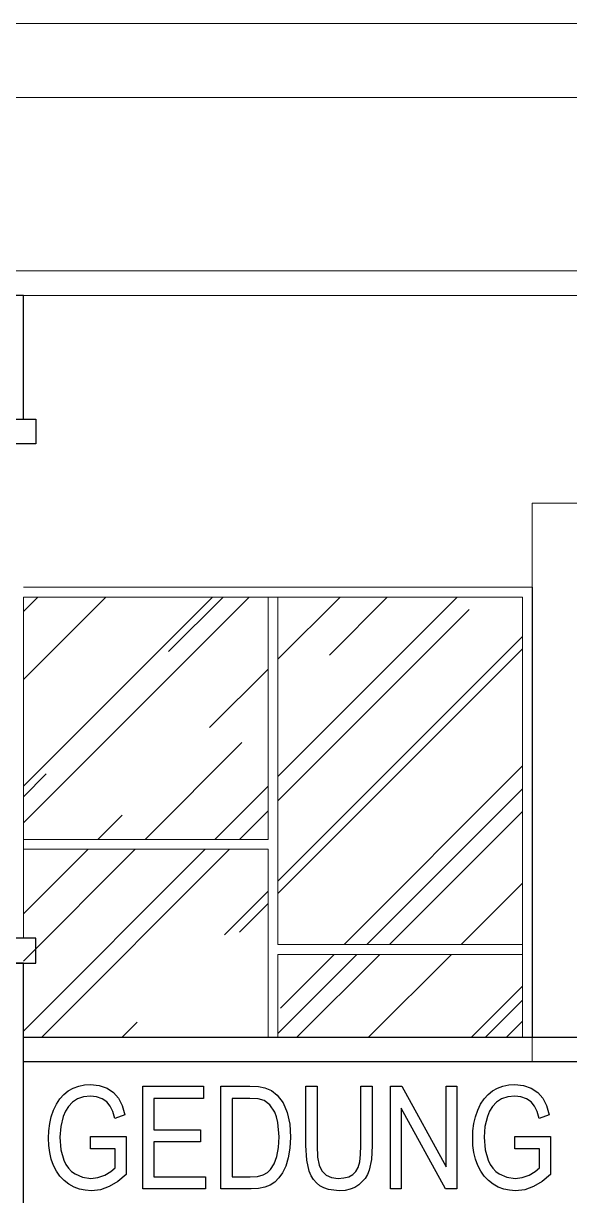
# Model space of a CAD drawing. Header units: inches. Extents: x 249 to 1192, y -18 to 440.
# Drawn here: x 614.909 to 617.118, y 263.608 to 268.348 of the extents above; entities that cross this region are included whole.
import ezdxf

# ---------------------------------------------------------------- set-up
doc = ezdxf.new("R2010")
doc.units = ezdxf.units.IN
doc.header["$MEASUREMENT"] = 0
for name, color, linetype, lineweight in [('BALOK', 3, 'Continuous', 20), ('KACA', 141, 'Continuous', 30), ('KUSEN', 16, 'Continuous', 15)]:
    doc.layers.add(name, color=color, linetype=linetype, lineweight=lineweight)
doc.layers.add('KOLOM', color=5, linetype='Continuous')

# ---------------------------------------------------------------- blocks, each defined once
blk = doc.blocks.new('tampak depan')
at = {"layer": 'KACA'}
h = blk.add_hatch(dxfattribs=at)
h.set_pattern_fill('AR-RROOF', color=256, scale=0.5, angle=45, style=0)
h.set_pattern_definition([(45, (665.3602, 397.03154), (0.424264, 1.131371), [7.5, -1, 2.5, -0.5]), (45, (665.6537, 397.67855), (-0.8237794, 0.1166726), [1.5, -0.165, 3, -0.375]), (45, (665.23648, 397.50884), (1.6015969, 2.0753584), [4, -0.7, 2, -0.5])])
h.paths.add_polyline_path([(701.5886, 340.8569), (700.5987, 340.8569), (700.5987, 339.8769), (701.5886, 339.8769)])
h.paths.add_polyline_path([(702.6184, 339.4519), (702.6184, 340.8569), (701.6286, 340.8569), (701.6286, 339.4519)])
h.paths.add_polyline_path([(700.5987, 339.0769), (701.5886, 339.0769), (701.5886, 339.8369), (700.5987, 339.8369)])
h.paths.add_polyline_path([(701.6286, 339.0769), (702.6184, 339.0769), (702.6184, 339.4119), (701.6286, 339.4119)])
for p, q in [((700.8454, 338.884), (700.8701, 338.8856)), ((700.8701, 338.8856), (700.9052, 338.8819)), ((702.562, 338.884), (702.5867, 338.8856)), ((702.5867, 338.8856), (702.6218, 338.8819)), ((700.7458, 338.8279), (700.7619, 338.8457)), ((700.7619, 338.8457), (700.7803, 338.8601)), ((700.7803, 338.8601), (700.8005, 338.8712)), ((700.8005, 338.8712), (700.8222, 338.8792)), ((700.8222, 338.8792), (700.8454, 338.884)), ((700.8703, 338.8386), (700.8415, 338.8357)), ((700.8949, 338.8358), (700.8703, 338.8386)), ((700.9052, 338.8819), (700.9368, 338.871)), ((700.9368, 338.871), (700.9634, 338.8535)), ((700.9634, 338.8535), (700.9836, 338.8304)), ((701.0818, 338.4634), (701.0818, 338.8785)), ((701.0818, 338.8785), (701.3278, 338.8785)), ((701.3278, 338.8785), (701.3278, 338.8295)), ((701.3979, 338.4634), (701.3979, 338.8785)), ((701.3979, 338.8785), (701.5151, 338.8785)), ((701.5151, 338.8785), (701.5501, 338.877)), ((701.5501, 338.877), (701.5757, 338.8726)), ((701.5757, 338.8726), (701.6028, 338.861)), ((701.6028, 338.861), (701.6256, 338.8428)), ((701.6256, 338.8428), (701.6491, 338.8112)), ((701.7419, 338.6387), (701.7419, 338.8785)), ((701.7419, 338.8785), (701.7869, 338.8785)), ((701.7869, 338.8785), (701.7869, 338.6389)), ((701.9644, 338.8785), (702.0095, 338.8785)), ((701.9644, 338.6389), (701.9644, 338.8785)), ((702.0095, 338.8785), (702.0095, 338.6387)), ((702.084, 338.8785), (702.1302, 338.8785)), ((702.084, 338.8542), (702.084, 338.8785)), ((702.084, 338.4634), (702.084, 338.8542)), ((702.1302, 338.8785), (702.3089, 338.5526)), ((702.3089, 338.5526), (702.3089, 338.8785)), ((702.3089, 338.8785), (702.352, 338.8785)), ((702.352, 338.8785), (702.352, 338.4881)), ((702.4624, 338.8279), (702.4785, 338.8457)), ((702.4785, 338.8457), (702.4969, 338.8601)), ((702.4969, 338.8601), (702.5171, 338.8712)), ((702.5171, 338.8712), (702.5388, 338.8792)), ((702.5388, 338.8792), (702.562, 338.884)), ((702.5869, 338.8386), (702.5581, 338.8357)), ((702.6115, 338.8358), (702.5869, 338.8386)), ((702.6218, 338.8819), (702.6534, 338.871)), ((702.6534, 338.871), (702.68, 338.8535)), ((702.68, 338.8535), (702.7002, 338.8304)), ((700.7205, 338.7821), (700.732, 338.8067)), ((700.732, 338.8067), (700.7458, 338.8279)), ((700.7806, 338.797), (700.7683, 338.7773)), ((700.7966, 338.8138), (700.7806, 338.797)), ((700.8169, 338.8271), (700.7966, 338.8138)), ((700.8415, 338.8357), (700.8169, 338.8271)), ((700.9172, 338.8277), (700.8949, 338.8358)), ((700.9359, 338.815), (700.9172, 338.8277)), ((700.9497, 338.7986), (700.9359, 338.815)), ((700.9601, 338.7771), (700.9497, 338.7986)), ((700.9836, 338.8304), (700.9985, 338.8003)), ((700.9985, 338.8003), (701.0093, 338.7624)), ((701.3278, 338.8295), (701.1268, 338.8295)), ((701.1268, 338.8295), (701.1268, 338.7024)), ((701.5144, 338.8295), (701.4429, 338.8295)), ((701.4429, 338.8295), (701.4429, 338.5124)), ((701.549, 338.8274), (701.5144, 338.8295)), ((701.5727, 338.821), (701.549, 338.8274)), ((701.5958, 338.8034), (701.5727, 338.821)), ((701.6152, 338.7742), (701.5958, 338.8034)), ((701.6491, 338.8112), (701.6658, 338.7719)), ((702.4371, 338.7821), (702.4486, 338.8067)), ((702.4486, 338.8067), (702.4624, 338.8279)), ((702.4972, 338.797), (702.4849, 338.7773)), ((702.5132, 338.8138), (702.4972, 338.797)), ((702.5335, 338.8271), (702.5132, 338.8138)), ((702.5581, 338.8357), (702.5335, 338.8271)), ((702.6338, 338.8277), (702.6115, 338.8358)), ((702.6525, 338.815), (702.6338, 338.8277)), ((702.6663, 338.7986), (702.6525, 338.815)), ((702.6767, 338.7771), (702.6663, 338.7986)), ((702.7002, 338.8304), (702.7151, 338.8003)), ((702.7151, 338.8003), (702.726, 338.7624)), ((700.7049, 338.7275), (700.7114, 338.7553)), ((700.7114, 338.7553), (700.7205, 338.7821)), ((700.7591, 338.7559), (700.7494, 338.7158)), ((700.7683, 338.7773), (700.7591, 338.7559)), ((700.9687, 338.7488), (700.9601, 338.7771)), ((701.0093, 338.7624), (700.9687, 338.7488)), ((701.6229, 338.7548), (701.6152, 338.7742)), ((701.6284, 338.7316), (701.6229, 338.7548)), ((701.6658, 338.7719), (701.6759, 338.7256)), ((702.3059, 338.4634), (702.1271, 338.7896)), ((702.1271, 338.7896), (702.1271, 338.4634)), ((702.4215, 338.7275), (702.428, 338.7553)), ((702.428, 338.7553), (702.4371, 338.7821)), ((702.4758, 338.7559), (702.466, 338.7158)), ((702.4849, 338.7773), (702.4758, 338.7559)), ((702.6853, 338.7488), (702.6767, 338.7771)), ((702.726, 338.7624), (702.6853, 338.7488)), ((700.6997, 338.669), (700.701, 338.6988)), ((700.701, 338.6988), (700.7049, 338.7275)), ((700.7494, 338.7158), (700.7461, 338.6724)), ((701.1268, 338.7024), (701.315, 338.7024)), ((701.315, 338.7024), (701.315, 338.6537)), ((701.6328, 338.6741), (701.6284, 338.7316)), ((701.6759, 338.7256), (701.6792, 338.6732)), ((702.4163, 338.669), (702.4176, 338.6988)), ((702.4176, 338.6988), (702.4215, 338.7275)), ((702.466, 338.7158), (702.4628, 338.6724)), ((700.701, 338.6391), (700.6997, 338.669)), ((700.7461, 338.6724), (700.7501, 338.6214)), ((700.8703, 338.6749), (701.0145, 338.6752)), ((700.8703, 338.6262), (700.8703, 338.6749)), ((701.0145, 338.6752), (701.0145, 338.5212)), ((701.315, 338.6537), (701.1268, 338.6537)), ((701.1268, 338.6537), (701.1268, 338.5124)), ((701.6305, 338.6306), (701.6328, 338.6741)), ((701.6792, 338.6732), (701.6769, 338.6286)), ((702.4176, 338.6391), (702.4163, 338.669)), ((702.4628, 338.6724), (702.4667, 338.6214)), ((702.5869, 338.6749), (702.7311, 338.6752)), ((702.5869, 338.6262), (702.5869, 338.6749)), ((702.7311, 338.6752), (702.7311, 338.5212)), ((700.705, 338.6107), (700.701, 338.6391)), ((700.7115, 338.5837), (700.705, 338.6107)), ((700.7501, 338.6214), (700.7618, 338.5795)), ((700.9704, 338.6262), (700.8703, 338.6262)), ((700.9704, 338.5489), (700.9704, 338.6262)), ((701.6238, 338.5941), (701.6305, 338.6306)), ((701.6769, 338.6286), (701.6701, 338.5894)), ((701.7451, 338.5797), (701.7419, 338.6387)), ((701.7869, 338.6389), (701.7889, 338.592)), ((701.9592, 338.5735), (701.9631, 338.603)), ((701.9631, 338.603), (701.9644, 338.6389)), ((702.0095, 338.6387), (702.0066, 338.5825)), ((702.4216, 338.6107), (702.4176, 338.6391)), ((702.4281, 338.5837), (702.4216, 338.6107)), ((702.4667, 338.6214), (702.4784, 338.5795)), ((702.687, 338.6262), (702.5869, 338.6262)), ((702.687, 338.5489), (702.687, 338.6262)), ((700.7206, 338.5582), (700.7115, 338.5837)), ((700.7323, 338.5349), (700.7206, 338.5582)), ((700.7618, 338.5795), (700.7705, 338.562)), ((700.7705, 338.562), (700.7811, 338.5469)), ((701.5989, 338.5415), (701.6131, 338.5644)), ((701.6131, 338.5644), (701.6238, 338.5941)), ((701.6598, 338.556), (701.6469, 338.5289)), ((701.6701, 338.5894), (701.6598, 338.556)), ((701.7549, 338.5346), (701.7451, 338.5797)), ((701.7889, 338.592), (701.7951, 338.5592)), ((701.7951, 338.5592), (701.8063, 338.5365)), ((701.9526, 338.5502), (701.9592, 338.5735)), ((702.0066, 338.5825), (701.9979, 338.5393)), ((702.4372, 338.5582), (702.4281, 338.5837)), ((702.4489, 338.5349), (702.4372, 338.5582)), ((702.4784, 338.5795), (702.4871, 338.562)), ((702.4871, 338.562), (702.4977, 338.5469)), ((700.7465, 338.5145), (700.7323, 338.5349)), ((700.7632, 338.4971), (700.7465, 338.5145)), ((700.7811, 338.5469), (700.7933, 338.5342)), ((700.7933, 338.5342), (700.8074, 338.524)), ((700.8074, 338.524), (700.8383, 338.5104)), ((700.8383, 338.5104), (700.871, 338.5059)), ((700.871, 338.5059), (700.8999, 338.5093)), ((700.8999, 338.5093), (700.9281, 338.5196)), ((700.9281, 338.5196), (700.9526, 338.5338)), ((700.9526, 338.5338), (700.9704, 338.5489)), ((701.0145, 338.5212), (700.9807, 338.4929)), ((701.1268, 338.5124), (701.3357, 338.5124)), ((701.3357, 338.5124), (701.3357, 338.4634)), ((701.4429, 338.5124), (701.5156, 338.5124)), ((701.5156, 338.5124), (701.5456, 338.5143)), ((701.5456, 338.5143), (701.5684, 338.52)), ((701.5684, 338.52), (701.5856, 338.5292)), ((701.5856, 338.5292), (701.5989, 338.5415)), ((701.6321, 338.5076), (701.6159, 338.4913)), ((701.6469, 338.5289), (701.6321, 338.5076)), ((701.7624, 338.5167), (701.7549, 338.5346)), ((701.7722, 338.501), (701.7624, 338.5167)), ((701.8063, 338.5365), (701.8234, 338.5197)), ((701.8234, 338.5197), (701.8457, 338.5093)), ((701.8457, 338.5093), (701.8725, 338.5059)), ((701.8725, 338.5059), (701.8956, 338.5076)), ((701.8956, 338.5076), (701.9151, 338.5127)), ((701.9151, 338.5127), (701.931, 338.5213)), ((701.931, 338.5213), (701.9433, 338.5333)), ((701.9433, 338.5333), (701.9526, 338.5502)), ((701.9816, 338.5059), (701.956, 338.4794)), ((701.9909, 338.5217), (701.9816, 338.5059)), ((701.9979, 338.5393), (701.9909, 338.5217)), ((702.4631, 338.5145), (702.4489, 338.5349)), ((702.4798, 338.4971), (702.4631, 338.5145)), ((702.4977, 338.5469), (702.51, 338.5342)), ((702.51, 338.5342), (702.524, 338.524)), ((702.524, 338.524), (702.5549, 338.5104)), ((702.5549, 338.5104), (702.5876, 338.5059)), ((702.5876, 338.5059), (702.6165, 338.5093)), ((702.6165, 338.5093), (702.6447, 338.5196)), ((702.6447, 338.5196), (702.6692, 338.5338)), ((702.6692, 338.5338), (702.687, 338.5489)), ((702.7311, 338.5212), (702.6973, 338.4929)), ((700.7825, 338.4825), (700.7632, 338.4971)), ((700.8035, 338.471), (700.7825, 338.4825)), ((700.8257, 338.4629), (700.8035, 338.471)), ((700.8491, 338.4579), (700.8257, 338.4629)), ((700.9102, 338.4604), (700.8736, 338.4563)), ((700.946, 338.4726), (700.9102, 338.4604)), ((700.9807, 338.4929), (700.946, 338.4726)), ((701.3357, 338.4634), (701.0818, 338.4634)), ((701.5207, 338.4634), (701.3979, 338.4634)), ((701.5498, 338.4652), (701.5207, 338.4634)), ((701.5753, 338.4705), (701.5498, 338.4652)), ((701.5974, 338.4792), (701.5753, 338.4705)), ((701.6159, 338.4913), (701.5974, 338.4792)), ((701.7841, 338.4876), (701.7722, 338.501)), ((701.7983, 338.4764), (701.7841, 338.4876)), ((701.8145, 338.4676), (701.7983, 338.4764)), ((701.833, 338.4613), (701.8145, 338.4676)), ((701.8765, 338.4563), (701.833, 338.4613)), ((701.9209, 338.4621), (701.8999, 338.4577)), ((701.9396, 338.4693), (701.9209, 338.4621)), ((701.956, 338.4794), (701.9396, 338.4693)), ((702.1271, 338.4634), (702.084, 338.4634)), ((702.352, 338.4634), (702.3059, 338.4634)), ((702.352, 338.4881), (702.352, 338.4634)), ((702.4991, 338.4825), (702.4798, 338.4971)), ((702.5201, 338.471), (702.4991, 338.4825)), ((702.5423, 338.4629), (702.5201, 338.471)), ((702.5657, 338.4579), (702.5423, 338.4629)), ((702.6268, 338.4604), (702.5902, 338.4563)), ((702.6626, 338.4726), (702.6268, 338.4604)), ((702.6973, 338.4929), (702.6626, 338.4726)), ((700.8736, 338.4563), (700.8491, 338.4579)), ((701.8999, 338.4577), (701.8765, 338.4563)), ((702.5902, 338.4563), (702.5657, 338.4579))]:
    blk.add_line(p, q)
at = {"layer": 'BALOK'}
for points in [[(724.4479, 343.1769), (681.9979, 343.1769), (681.9979, 342.8769), (724.4479, 342.8769)], [(726.1974, 342.8769), (681.9979, 342.8769), (681.9979, 343.1769), (726.1974, 343.1769)], [(682.2479, 342.1769), (725.9474, 342.1769), (725.9474, 342.8769), (682.2479, 342.8769)], [(681.9979, 342.0769), (726.1974, 342.0769), (726.1974, 342.1769), (681.9979, 342.1769)]]:
    blk.add_lwpolyline(points, close=True, dxfattribs=at)
at = {"layer": 'KOLOM'}
for points in [[(699.5987, 341.5769), (700.5987, 341.5769), (700.5987, 342.0769), (699.5987, 342.0769)], [(699.5487, 341.5769), (700.6487, 341.5769), (700.6487, 341.4769), (699.5487, 341.4769)], [(700.5987, 339.3769), (699.5987, 339.3769), (699.5987, 337.6669), (700.5987, 337.6669)], [(707.5987, 338.9769), (700.5987, 338.9769), (700.5987, 339.0769), (707.5987, 339.0769)]]:
    blk.add_lwpolyline(points, close=True, dxfattribs=at)
blk.add_lwpolyline([(700.0987, 339.3769), (700.6487, 339.3769), (700.6487, 339.4769), (700.0987, 339.4769)], dxfattribs=at)
at = {"layer": 'KUSEN'}
for points in [[(702.6574, 338.9769), (702.6574, 341.2369), (705.5374, 341.2369), (705.5374, 339.0769)], [(702.6584, 339.0769), (702.6584, 340.8969), (700.5987, 340.8969)], [(702.6184, 339.0769), (702.6184, 340.8569), (700.5987, 340.8569), (700.5987, 339.4769)], [(700.5987, 339.4769), (700.5987, 339.8369), (701.5886, 339.8369), (701.5886, 339.0769)], [(702.6184, 339.0769), (702.6184, 339.4119), (701.6286, 339.4119), (701.6286, 339.0769)], [(700.5987, 339.0769), (700.5987, 339.3769)], [(700.5987, 339.3769), (700.5987, 339.0769)]]:
    blk.add_lwpolyline(points, dxfattribs=at)
for points in [[(700.5987, 339.8769), (701.5886, 339.8769), (701.5886, 340.8569), (700.5987, 340.8569)], [(701.6286, 340.8569), (702.6184, 340.8569), (702.6184, 339.4519), (701.6286, 339.4519)]]:
    blk.add_lwpolyline(points, close=True, dxfattribs=at)

msp = doc.modelspace()

# ---------------------------------------------------------------- block references
at = {"layer": 'KOLOM'}
msp.add_blockref('tampak depan', (-85.6899, -74.829), dxfattribs=at)

doc.saveas('drawing.dxf')
